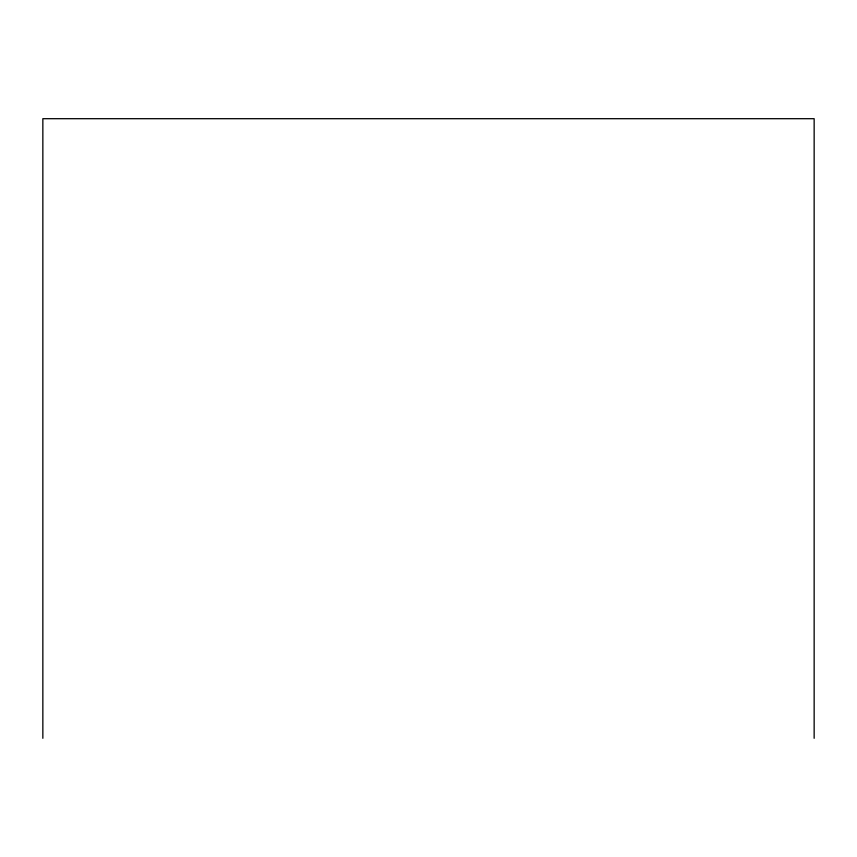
<?xml version="1.0" encoding="UTF-8"?>
<svg xmlns="http://www.w3.org/2000/svg" width="857" height="857" viewBox="0 0 857 857"><rect width="100%" height="100%" fill="white"/><g stroke="black" fill="none" stroke-linecap="round" stroke-linejoin="round"><path stroke-width="1.29" d="M814.15 738.306L814.15 118.695L42.85 118.695L42.85 738.306"/></g></svg>
